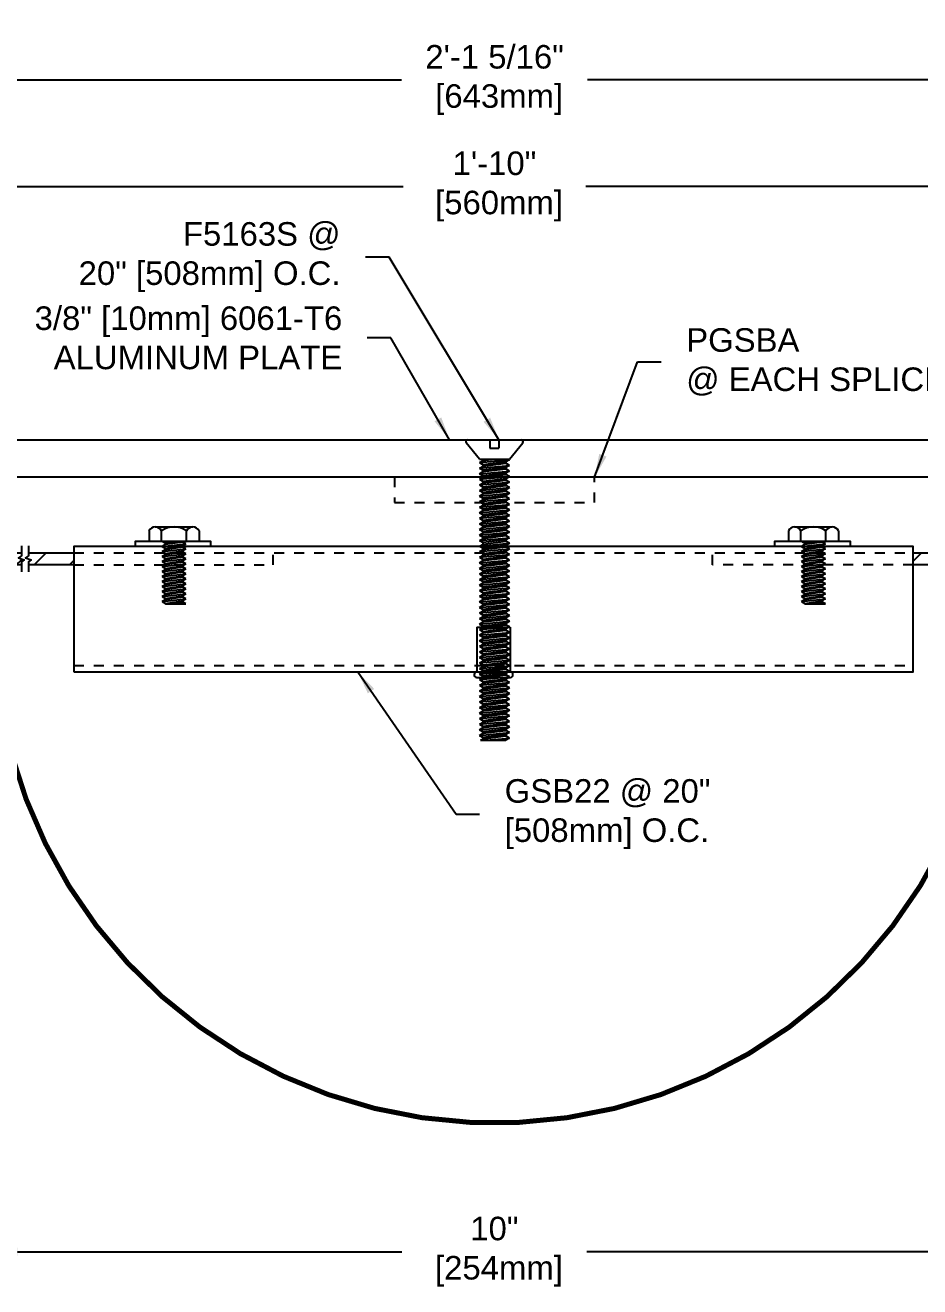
# Model space of a CAD drawing. Header units: inches. Extents: x -4 to 71.2, y -3.7 to 11.
# Drawn here: x 10.49 to 19.43, y -2.59 to 10 of the extents above; entities that cross this region are included whole.
import ezdxf

# ---------------------------------------------------------------- set-up
doc = ezdxf.new("R2010")
doc.units = ezdxf.units.IN
doc.header["$LTSCALE"] = 0.25
doc.header["$MEASUREMENT"] = 0
doc.linetypes.add('HIDDEN', pattern=[0.375, 0.25, -0.125])
for name, color, linetype in [('Anchors', 4, 'Continuous'), ('Dimensions', 3, 'Continuous'), ('Fillers', 2, 'Continuous'), ('Metals', 7, 'Continuous'), ('Text', 2, 'Continuous')]:
    doc.layers.add(name, color=color, linetype=linetype)
doc.styles.add('ARIAL', font='arial.ttf')
doc.dimstyles.new('ARIAL', dxfattribs={"dimscale": 2, "dimtxt": 0.1175, "dimasz": 0.1175, "dimexe": 0.125, "dimexo": 0.125, "dimgap": 0.125, "dimtad": 0, "dimtih": 1, "dimtoh": 1, "dimdec": 4, "dimzin": 0, "dimdsep": 46, "dimlunit": 4, "dimtxsty": 'ARIAL', "dimcen": 0.09, "dimadec": 0, "dimazin": 0, "dimtfac": 1, "dimtdec": 4, "dimtofl": 0, "dimtmove": 0, "dimatfit": 3, "dimfxl": 0, "dimfrac": 2, "dimtolj": 1, "dimtzin": 0, "dimarcsym": 0})
pattern_1 = [(45, (8.60465, -43.85655), (-0.265165, 0.265165), []), (45, (8.78143, -43.85655), (-0.265165, 0.265165), [])]

# ---------------------------------------------------------------- blocks, each defined once
blk = doc.blocks.new('*D0')
at = {"layer": 'Defpoints', "color": 0}
for p in [(27.836, 9.453), (2.525, 5.857), (27.836, 5.857)]:
    blk.add_point(p, dxfattribs=at)
at = {"layer": 'Dimensions', "color": 0, "lineweight": -2}
for p, q in [((2.525, 6.107), (2.525, 9.703)), ((27.836, 6.107), (27.836, 9.703)), ((2.76, 9.453), (14.251, 9.453)), ((27.601, 9.453), (16.11, 9.453))]:
    blk.add_line(p, q, dxfattribs=at)
at = {"layer": 'Dimensions', "color": 0}
for points in [[(2.76, 9.492), (2.76, 9.413), (2.525, 9.453)], [(27.601, 9.492), (27.601, 9.413), (27.836, 9.453)]]:
    blk.add_solid(points, dxfattribs=at)
at = {"layer": 'Dimensions', "color": 0, "insert": (15.181, 9.453), "char_height": 0.235, "attachment_point": 5, "style": 'ARIAL'}
blk.add_mtext('\\A1;2\'-1 5/16"\\P [643mm]', dxfattribs=at)
blk = doc.blocks.new('*D3')
at = {"layer": 'Defpoints', "color": 0}
for p in [(4.165, 8.39), (4.165, 5.549), (26.195, 5.549)]:
    blk.add_point(p, dxfattribs=at)
at = {"layer": 'Dimensions', "color": 0, "lineweight": -2}
for p, q in [((4.165, 5.799), (4.165, 8.64)), ((26.195, 5.799), (26.195, 8.64)), ((4.4, 8.39), (14.268, 8.39)), ((25.96, 8.39), (16.092, 8.39))]:
    blk.add_line(p, q, dxfattribs=at)
at = {"layer": 'Dimensions', "color": 0}
for points in [[(4.4, 8.429), (4.4, 8.35), (4.165, 8.39)], [(25.96, 8.429), (25.96, 8.35), (26.195, 8.39)]]:
    blk.add_solid(points, dxfattribs=at)
at = {"layer": 'Dimensions', "color": 0, "insert": (15.18, 8.39), "char_height": 0.235, "attachment_point": 5, "style": 'ARIAL'}
blk.add_mtext('\\A1;1\'-10"\\P [560mm]', dxfattribs=at)
blk = doc.blocks.new('*D2')
at = {"layer": 'Defpoints', "color": 0}
for p in [(10.181, -0.646), (20.181, -0.646), (10.181, -2.244)]:
    blk.add_point(p, dxfattribs=at)
at = {"layer": 'Dimensions', "color": 0, "lineweight": -2}
for p, q in [((10.181, -0.896), (10.181, -2.494)), ((20.181, -0.896), (20.181, -2.494)), ((10.416, -2.244), (14.256, -2.244)), ((19.946, -2.244), (16.103, -2.244))]:
    blk.add_line(p, q, dxfattribs=at)
at = {"layer": 'Dimensions', "color": 0}
for points in [[(10.416, -2.205), (10.416, -2.283), (10.181, -2.244)], [(19.946, -2.205), (19.946, -2.283), (20.181, -2.244)]]:
    blk.add_solid(points, dxfattribs=at)
at = {"layer": 'Dimensions', "color": 0, "insert": (15.179, -2.244), "char_height": 0.235, "attachment_point": 5, "style": 'ARIAL'}
blk.add_mtext('\\A1;10"\\P [254mm]', dxfattribs=at)
blk = doc.blocks.new('F5163S')
for p, q in [((-0.265, 0.001), (-0.042, 0.001)), ((-0.042, 0.001), (-0.042, -0.084)), ((0.048, 0.001), (0.048, -0.084)), ((0.048, 0.001), (0.27, 0.001)), ((-0.146, -0.193), (-0.279, -0.029)), ((-0.042, -0.084), (0.048, -0.084)), ((0.152, -0.193), (0.285, -0.029)), ((-0.147, -0.227), (0.153, -0.2)), ((-0.147, -0.227), (-0.11, -0.206)), ((-0.147, -0.227), (-0.11, -0.249)), ((-0.146, -0.193), (0.152, -0.193)), ((-0.11, -0.206), (-0.11, -0.193)), ((-0.11, -0.206), (-0.003, -0.193)), ((0.116, -0.221), (-0.11, -0.249)), ((-0.11, -0.262), (0.116, -0.234)), ((-0.11, -0.262), (-0.11, -0.249)), ((0.153, -0.2), (0.116, -0.221)), ((0.116, -0.234), (0.116, -0.221)), ((0.153, -0.255), (0.116, -0.234)), ((0.153, -0.2), (0.142, -0.193)), ((-0.147, -0.283), (0.153, -0.255)), ((-0.147, -0.283), (-0.11, -0.262)), ((-0.147, -0.283), (-0.11, -0.304)), ((-0.147, -0.339), (0.153, -0.311)), ((-0.147, -0.339), (-0.11, -0.317)), ((-0.147, -0.339), (-0.11, -0.36)), ((-0.147, -0.394), (0.153, -0.366)), ((-0.147, -0.394), (-0.11, -0.373)), ((0.116, -0.276), (-0.11, -0.304)), ((-0.11, -0.317), (0.116, -0.29)), ((-0.11, -0.317), (-0.11, -0.304)), ((0.116, -0.332), (-0.11, -0.36)), ((-0.11, -0.373), (0.116, -0.345)), ((-0.11, -0.373), (-0.11, -0.36)), ((0.153, -0.255), (0.116, -0.276)), ((0.116, -0.29), (0.116, -0.276)), ((0.153, -0.311), (0.116, -0.29)), ((0.153, -0.311), (0.116, -0.332)), ((0.116, -0.345), (0.116, -0.332)), ((0.153, -0.366), (0.116, -0.345)), ((0.153, -0.366), (0.116, -0.388)), ((-0.147, -0.394), (-0.11, -0.415)), ((-0.147, -0.45), (0.153, -0.422)), ((-0.147, -0.45), (-0.11, -0.428)), ((-0.147, -0.45), (-0.11, -0.471)), ((-0.147, -0.505), (0.153, -0.477)), ((-0.147, -0.505), (-0.11, -0.484)), ((0.116, -0.388), (-0.11, -0.415)), ((-0.11, -0.428), (0.116, -0.401)), ((-0.11, -0.428), (-0.11, -0.415)), ((0.116, -0.443), (-0.11, -0.471)), ((-0.11, -0.484), (0.116, -0.456)), ((-0.11, -0.484), (-0.11, -0.471)), ((0.116, -0.499), (-0.11, -0.526)), ((0.116, -0.401), (0.116, -0.388)), ((0.153, -0.422), (0.116, -0.401)), ((0.153, -0.422), (0.116, -0.443)), ((0.116, -0.456), (0.116, -0.443)), ((0.153, -0.477), (0.116, -0.456)), ((0.153, -0.477), (0.116, -0.499)), ((0.116, -0.512), (0.116, -0.499)), ((-0.147, -0.505), (-0.11, -0.526)), ((-0.147, -0.561), (0.153, -0.533)), ((-0.147, -0.561), (-0.11, -0.54)), ((-0.147, -0.561), (-0.11, -0.582)), ((-0.147, -0.616), (0.153, -0.589)), ((-0.147, -0.616), (-0.11, -0.595)), ((-0.147, -0.616), (-0.11, -0.638)), ((-0.11, -0.54), (0.116, -0.512)), ((-0.11, -0.54), (-0.11, -0.526)), ((0.116, -0.554), (-0.11, -0.582)), ((-0.11, -0.595), (0.116, -0.567)), ((-0.11, -0.595), (-0.11, -0.582)), ((0.116, -0.61), (-0.11, -0.638)), ((-0.11, -0.651), (0.116, -0.623)), ((0.153, -0.533), (0.116, -0.512)), ((0.153, -0.533), (0.116, -0.554)), ((0.116, -0.567), (0.116, -0.554)), ((0.153, -0.589), (0.116, -0.567)), ((0.153, -0.589), (0.116, -0.61)), ((0.116, -0.623), (0.116, -0.61)), ((0.153, -0.644), (0.116, -0.623)), ((-0.147, -0.672), (0.153, -0.644)), ((-0.147, -0.672), (-0.11, -0.651)), ((-0.147, -0.672), (-0.11, -0.693)), ((-0.147, -0.727), (0.153, -0.7)), ((-0.147, -0.727), (-0.11, -0.706)), ((-0.147, -0.727), (-0.11, -0.749)), ((-0.147, -0.783), (0.153, -0.755)), ((-0.11, -0.651), (-0.11, -0.638)), ((0.116, -0.665), (-0.11, -0.693)), ((-0.11, -0.706), (0.116, -0.678)), ((-0.11, -0.706), (-0.11, -0.693)), ((0.116, -0.721), (-0.11, -0.749)), ((-0.11, -0.762), (0.116, -0.734)), ((-0.11, -0.762), (-0.11, -0.749)), ((0.153, -0.644), (0.116, -0.665)), ((0.116, -0.678), (0.116, -0.665)), ((0.153, -0.7), (0.116, -0.678)), ((0.153, -0.7), (0.116, -0.721)), ((0.116, -0.734), (0.116, -0.721)), ((0.153, -0.755), (0.116, -0.734)), ((0.153, -0.755), (0.116, -0.776)), ((-0.147, -0.783), (-0.11, -0.762)), ((-0.147, -0.783), (-0.11, -0.804)), ((-0.147, -0.839), (0.153, -0.811)), ((-0.147, -0.839), (-0.11, -0.817)), ((-0.147, -0.839), (-0.11, -0.86)), ((-0.147, -0.894), (0.153, -0.866)), ((-0.147, -0.894), (-0.11, -0.873)), ((0.116, -0.776), (-0.11, -0.804)), ((-0.11, -0.817), (0.116, -0.79)), ((-0.11, -0.817), (-0.11, -0.804)), ((0.116, -0.832), (-0.11, -0.86)), ((-0.11, -0.873), (0.116, -0.845)), ((-0.11, -0.873), (-0.11, -0.86)), ((0.116, -0.79), (0.116, -0.776)), ((0.153, -0.811), (0.116, -0.79)), ((0.153, -0.811), (0.116, -0.832)), ((0.116, -0.845), (0.116, -0.832)), ((0.153, -0.866), (0.116, -0.845)), ((0.153, -0.866), (0.116, -0.888)), ((-0.147, -0.894), (-0.11, -0.915)), ((-0.147, -0.95), (0.153, -0.922)), ((-0.147, -0.95), (-0.11, -0.928)), ((-0.147, -0.95), (-0.11, -0.971)), ((-0.147, -1.005), (0.153, -0.977)), ((-0.147, -1.005), (-0.11, -0.984)), ((-0.147, -1.005), (-0.11, -1.026)), ((0.116, -0.888), (-0.11, -0.915)), ((-0.11, -0.928), (0.116, -0.901)), ((-0.11, -0.928), (-0.11, -0.915)), ((0.116, -0.943), (-0.11, -0.971)), ((-0.11, -0.984), (0.116, -0.956)), ((-0.11, -0.984), (-0.11, -0.971)), ((0.116, -0.999), (-0.11, -1.026)), ((0.116, -0.901), (0.116, -0.888)), ((0.153, -0.922), (0.116, -0.901)), ((0.153, -0.922), (0.116, -0.943)), ((0.116, -0.956), (0.116, -0.943)), ((0.153, -0.977), (0.116, -0.956)), ((0.153, -0.977), (0.116, -0.999)), ((0.116, -1.012), (0.116, -0.999)), ((-0.147, -1.061), (0.153, -1.033)), ((-0.147, -1.061), (-0.11, -1.04)), ((-0.147, -1.061), (-0.11, -1.082)), ((-0.147, -1.116), (0.153, -1.089)), ((-0.147, -1.116), (-0.11, -1.095)), ((-0.147, -1.116), (-0.11, -1.138)), ((-0.11, -1.04), (0.116, -1.012)), ((-0.11, -1.04), (-0.11, -1.026)), ((0.116, -1.054), (-0.11, -1.082)), ((-0.11, -1.095), (0.116, -1.067)), ((-0.11, -1.095), (-0.11, -1.082)), ((0.116, -1.11), (-0.11, -1.138)), ((-0.11, -1.151), (0.116, -1.123)), ((0.153, -1.033), (0.116, -1.012)), ((0.153, -1.033), (0.116, -1.054)), ((0.116, -1.067), (0.116, -1.054)), ((0.153, -1.089), (0.116, -1.067)), ((0.153, -1.089), (0.116, -1.11)), ((0.116, -1.123), (0.116, -1.11)), ((0.153, -1.144), (0.116, -1.123)), ((-0.147, -1.172), (0.153, -1.144)), ((-0.147, -1.172), (-0.11, -1.151)), ((-0.147, -1.172), (-0.11, -1.193)), ((-0.147, -1.227), (0.153, -1.2)), ((-0.147, -1.227), (-0.11, -1.206)), ((-0.147, -1.227), (-0.11, -1.249)), ((-0.147, -1.283), (0.153, -1.255)), ((-0.11, -1.151), (-0.11, -1.138)), ((0.116, -1.165), (-0.11, -1.193)), ((-0.11, -1.206), (0.116, -1.178)), ((-0.11, -1.206), (-0.11, -1.193)), ((0.116, -1.221), (-0.11, -1.249)), ((-0.11, -1.262), (0.116, -1.234)), ((-0.11, -1.262), (-0.11, -1.249)), ((0.153, -1.144), (0.116, -1.165)), ((0.116, -1.178), (0.116, -1.165)), ((0.153, -1.2), (0.116, -1.178)), ((0.153, -1.2), (0.116, -1.221)), ((0.116, -1.234), (0.116, -1.221)), ((0.153, -1.255), (0.116, -1.234)), ((0.153, -1.255), (0.116, -1.276)), ((-0.147, -1.283), (-0.11, -1.262)), ((-0.147, -1.283), (-0.11, -1.304)), ((-0.147, -1.339), (0.153, -1.311)), ((-0.147, -1.339), (-0.11, -1.317)), ((-0.147, -1.339), (-0.11, -1.36)), ((-0.147, -1.394), (0.153, -1.366)), ((-0.147, -1.394), (-0.11, -1.373)), ((0.116, -1.276), (-0.11, -1.304)), ((-0.11, -1.317), (0.116, -1.29)), ((-0.11, -1.317), (-0.11, -1.304)), ((0.116, -1.332), (-0.11, -1.36)), ((-0.11, -1.373), (0.116, -1.345)), ((-0.11, -1.373), (-0.11, -1.36)), ((0.116, -1.29), (0.116, -1.276)), ((0.153, -1.311), (0.116, -1.29)), ((0.153, -1.311), (0.116, -1.332)), ((0.116, -1.345), (0.116, -1.332)), ((0.153, -1.366), (0.116, -1.345)), ((0.153, -1.366), (0.116, -1.388)), ((-0.147, -1.394), (-0.11, -1.415)), ((-0.147, -1.45), (0.153, -1.422)), ((-0.147, -1.45), (-0.11, -1.428)), ((-0.147, -1.45), (-0.11, -1.471)), ((-0.147, -1.505), (0.153, -1.477)), ((-0.147, -1.505), (-0.11, -1.484)), ((-0.147, -1.505), (-0.11, -1.526)), ((0.116, -1.388), (-0.11, -1.415)), ((-0.11, -1.428), (0.116, -1.401)), ((-0.11, -1.428), (-0.11, -1.415)), ((0.116, -1.443), (-0.11, -1.471)), ((-0.11, -1.484), (0.116, -1.456)), ((-0.11, -1.484), (-0.11, -1.471)), ((0.116, -1.499), (-0.11, -1.526)), ((0.116, -1.401), (0.116, -1.388)), ((0.153, -1.422), (0.116, -1.401)), ((0.153, -1.422), (0.116, -1.443)), ((0.116, -1.456), (0.116, -1.443)), ((0.153, -1.477), (0.116, -1.456)), ((0.153, -1.477), (0.116, -1.499)), ((0.116, -1.512), (0.116, -1.499)), ((-0.147, -1.561), (0.153, -1.533)), ((-0.147, -1.561), (-0.11, -1.54)), ((-0.147, -1.561), (-0.11, -1.582)), ((-0.147, -1.616), (0.153, -1.589)), ((-0.147, -1.616), (-0.11, -1.595)), ((-0.147, -1.616), (-0.11, -1.638)), ((-0.11, -1.54), (0.116, -1.512)), ((-0.11, -1.54), (-0.11, -1.526)), ((0.116, -1.554), (-0.11, -1.582)), ((-0.11, -1.595), (0.116, -1.567)), ((-0.11, -1.595), (-0.11, -1.582)), ((0.116, -1.61), (-0.11, -1.638)), ((-0.11, -1.651), (0.116, -1.623)), ((0.153, -1.533), (0.116, -1.512)), ((0.153, -1.533), (0.116, -1.554)), ((0.116, -1.567), (0.116, -1.554)), ((0.153, -1.589), (0.116, -1.567)), ((0.153, -1.589), (0.116, -1.61)), ((0.116, -1.623), (0.116, -1.61)), ((0.153, -1.644), (0.116, -1.623)), ((-0.147, -1.672), (0.153, -1.644)), ((-0.147, -1.672), (-0.11, -1.651)), ((-0.147, -1.672), (-0.11, -1.693)), ((-0.147, -1.727), (0.153, -1.7)), ((-0.147, -1.727), (-0.11, -1.706)), ((-0.147, -1.727), (-0.11, -1.749)), ((-0.147, -1.783), (0.153, -1.755)), ((-0.147, -1.783), (-0.11, -1.762)), ((-0.11, -1.651), (-0.11, -1.638)), ((0.116, -1.665), (-0.11, -1.693)), ((-0.11, -1.706), (0.116, -1.678)), ((-0.11, -1.706), (-0.11, -1.693)), ((0.116, -1.721), (-0.11, -1.749)), ((-0.11, -1.762), (0.116, -1.734)), ((-0.11, -1.762), (-0.11, -1.749)), ((0.153, -1.644), (0.116, -1.665)), ((0.116, -1.678), (0.116, -1.665)), ((0.153, -1.7), (0.116, -1.678)), ((0.153, -1.7), (0.116, -1.721)), ((0.116, -1.734), (0.116, -1.721)), ((0.153, -1.755), (0.116, -1.734)), ((0.153, -1.755), (0.116, -1.776)), ((-0.147, -1.783), (-0.11, -1.804)), ((-0.147, -1.839), (0.153, -1.811)), ((-0.147, -1.839), (-0.11, -1.817)), ((-0.147, -1.839), (-0.11, -1.86)), ((-0.147, -1.894), (0.153, -1.866)), ((-0.147, -1.894), (-0.11, -1.873)), ((0.116, -1.776), (-0.11, -1.804)), ((-0.11, -1.817), (0.116, -1.79)), ((-0.11, -1.817), (-0.11, -1.804)), ((0.116, -1.832), (-0.11, -1.86)), ((-0.11, -1.873), (0.116, -1.845)), ((-0.11, -1.873), (-0.11, -1.86)), ((0.116, -1.888), (-0.11, -1.915)), ((0.116, -1.79), (0.116, -1.776)), ((0.153, -1.811), (0.116, -1.79)), ((0.153, -1.811), (0.116, -1.832)), ((0.116, -1.845), (0.116, -1.832)), ((0.153, -1.866), (0.116, -1.845)), ((0.153, -1.866), (0.116, -1.888)), ((0.116, -1.901), (0.116, -1.888)), ((-0.147, -1.894), (-0.11, -1.915)), ((-0.147, -1.95), (0.153, -1.922)), ((-0.147, -1.95), (-0.11, -1.928)), ((-0.147, -1.95), (-0.11, -1.971)), ((-0.147, -2.005), (0.153, -1.977)), ((-0.147, -2.005), (-0.11, -1.984)), ((-0.147, -2.005), (-0.11, -2.026)), ((-0.11, -1.928), (0.116, -1.901)), ((-0.11, -1.928), (-0.11, -1.915)), ((0.116, -1.943), (-0.11, -1.971)), ((-0.11, -1.984), (0.116, -1.956)), ((-0.11, -1.984), (-0.11, -1.971)), ((0.116, -1.999), (-0.11, -2.026)), ((-0.11, -2.04), (0.116, -2.012)), ((0.153, -1.922), (0.116, -1.901)), ((0.153, -1.922), (0.116, -1.943)), ((0.116, -1.956), (0.116, -1.943)), ((0.153, -1.977), (0.116, -1.956)), ((0.153, -1.977), (0.116, -1.999)), ((0.116, -2.012), (0.116, -1.999)), ((0.153, -2.033), (0.116, -2.012)), ((-0.147, -2.061), (0.153, -2.033)), ((-0.147, -2.061), (-0.11, -2.04)), ((-0.147, -2.061), (-0.11, -2.082)), ((-0.147, -2.116), (0.153, -2.089)), ((-0.147, -2.116), (-0.11, -2.095)), ((-0.147, -2.116), (-0.11, -2.138)), ((-0.11, -2.04), (-0.11, -2.026)), ((0.116, -2.054), (-0.11, -2.082)), ((-0.11, -2.095), (0.116, -2.067)), ((-0.11, -2.095), (-0.11, -2.082)), ((0.116, -2.11), (-0.11, -2.138)), ((-0.11, -2.151), (0.116, -2.123)), ((-0.11, -2.151), (-0.11, -2.138)), ((0.153, -2.033), (0.116, -2.054)), ((0.116, -2.067), (0.116, -2.054)), ((0.153, -2.089), (0.116, -2.067)), ((0.153, -2.089), (0.116, -2.11)), ((0.116, -2.123), (0.116, -2.11)), ((0.153, -2.144), (0.116, -2.123)), ((-0.147, -2.172), (0.153, -2.144)), ((-0.147, -2.172), (-0.11, -2.151)), ((-0.147, -2.172), (-0.11, -2.193)), ((-0.147, -2.227), (0.153, -2.2)), ((-0.147, -2.227), (-0.11, -2.206)), ((-0.147, -2.227), (-0.11, -2.249)), ((-0.147, -2.283), (0.153, -2.255)), ((-0.147, -2.283), (-0.11, -2.262)), ((0.116, -2.165), (-0.11, -2.193)), ((-0.11, -2.206), (0.116, -2.178)), ((-0.11, -2.206), (-0.11, -2.193)), ((0.116, -2.221), (-0.11, -2.249)), ((-0.11, -2.262), (0.116, -2.234)), ((-0.11, -2.262), (-0.11, -2.249)), ((0.153, -2.144), (0.116, -2.165)), ((0.116, -2.178), (0.116, -2.165)), ((0.153, -2.2), (0.116, -2.178)), ((0.153, -2.2), (0.116, -2.221)), ((0.116, -2.234), (0.116, -2.221)), ((0.153, -2.255), (0.116, -2.234)), ((0.153, -2.255), (0.116, -2.276)), ((-0.147, -2.283), (-0.11, -2.304)), ((-0.147, -2.339), (0.153, -2.311)), ((-0.147, -2.339), (-0.11, -2.317)), ((-0.147, -2.339), (-0.11, -2.36)), ((-0.147, -2.394), (0.153, -2.366)), ((-0.147, -2.394), (-0.11, -2.373)), ((0.116, -2.276), (-0.11, -2.304)), ((-0.11, -2.317), (0.116, -2.29)), ((-0.11, -2.317), (-0.11, -2.304)), ((0.116, -2.332), (-0.11, -2.36)), ((-0.11, -2.373), (0.116, -2.345)), ((-0.11, -2.373), (-0.11, -2.36)), ((0.116, -2.388), (-0.11, -2.415)), ((0.116, -2.29), (0.116, -2.276)), ((0.153, -2.311), (0.116, -2.29)), ((0.153, -2.311), (0.116, -2.332)), ((0.116, -2.345), (0.116, -2.332)), ((0.153, -2.366), (0.116, -2.345)), ((0.153, -2.366), (0.116, -2.388)), ((0.116, -2.401), (0.116, -2.388)), ((-0.147, -2.394), (-0.11, -2.415)), ((-0.147, -2.45), (0.153, -2.422)), ((-0.147, -2.45), (-0.11, -2.428)), ((-0.147, -2.45), (-0.11, -2.471)), ((-0.147, -2.505), (0.153, -2.477)), ((-0.147, -2.505), (-0.11, -2.484)), ((-0.147, -2.505), (-0.11, -2.526)), ((-0.11, -2.428), (0.116, -2.401)), ((-0.11, -2.428), (-0.11, -2.415)), ((0.116, -2.443), (-0.11, -2.471)), ((-0.11, -2.484), (0.116, -2.456)), ((-0.11, -2.484), (-0.11, -2.471)), ((0.116, -2.499), (-0.11, -2.526)), ((-0.11, -2.54), (0.116, -2.512)), ((0.153, -2.422), (0.116, -2.401)), ((0.153, -2.422), (0.116, -2.443)), ((0.116, -2.456), (0.116, -2.443)), ((0.153, -2.477), (0.116, -2.456)), ((0.153, -2.477), (0.116, -2.499)), ((0.116, -2.512), (0.116, -2.499)), ((0.153, -2.533), (0.116, -2.512)), ((-0.147, -2.561), (0.153, -2.533)), ((-0.147, -2.561), (-0.11, -2.54)), ((-0.147, -2.561), (-0.11, -2.582)), ((-0.147, -2.616), (0.153, -2.589)), ((-0.147, -2.616), (-0.11, -2.595)), ((-0.147, -2.616), (-0.11, -2.638)), ((-0.147, -2.672), (0.153, -2.644)), ((-0.11, -2.54), (-0.11, -2.526)), ((0.116, -2.554), (-0.11, -2.582)), ((-0.11, -2.595), (0.116, -2.567)), ((-0.11, -2.595), (-0.11, -2.582)), ((0.116, -2.61), (-0.11, -2.638)), ((-0.11, -2.651), (0.116, -2.623)), ((-0.11, -2.651), (-0.11, -2.638)), ((0.153, -2.533), (0.116, -2.554)), ((0.116, -2.567), (0.116, -2.554)), ((0.153, -2.589), (0.116, -2.567)), ((0.153, -2.589), (0.116, -2.61)), ((0.116, -2.623), (0.116, -2.61)), ((0.153, -2.644), (0.116, -2.623)), ((0.153, -2.644), (0.116, -2.665)), ((-0.147, -2.672), (-0.11, -2.651)), ((-0.147, -2.672), (-0.11, -2.693)), ((-0.147, -2.727), (0.153, -2.7)), ((-0.147, -2.727), (-0.11, -2.706)), ((-0.147, -2.727), (-0.11, -2.749)), ((-0.147, -2.783), (0.153, -2.755)), ((-0.147, -2.783), (-0.11, -2.762)), ((0.116, -2.665), (-0.11, -2.693)), ((-0.11, -2.706), (0.116, -2.678)), ((-0.11, -2.706), (-0.11, -2.693)), ((0.116, -2.721), (-0.11, -2.749)), ((-0.11, -2.762), (0.116, -2.734)), ((-0.11, -2.762), (-0.11, -2.749)), ((0.116, -2.678), (0.116, -2.665)), ((0.153, -2.7), (0.116, -2.678)), ((0.153, -2.7), (0.116, -2.721)), ((0.116, -2.734), (0.116, -2.721)), ((0.153, -2.755), (0.116, -2.734)), ((0.153, -2.755), (0.116, -2.776)), ((-0.147, -2.783), (-0.11, -2.804)), ((-0.147, -2.839), (0.153, -2.811)), ((-0.147, -2.839), (-0.11, -2.817)), ((-0.147, -2.839), (-0.11, -2.86)), ((-0.147, -2.894), (0.153, -2.866)), ((-0.147, -2.894), (-0.11, -2.873)), ((-0.147, -2.894), (-0.11, -2.915)), ((0.116, -2.776), (-0.11, -2.804)), ((-0.11, -2.817), (0.116, -2.79)), ((-0.11, -2.817), (-0.11, -2.804)), ((0.116, -2.832), (-0.11, -2.86)), ((-0.11, -2.873), (0.116, -2.845)), ((-0.11, -2.873), (-0.11, -2.86)), ((0.116, -2.888), (-0.11, -2.915)), ((0.116, -2.79), (0.116, -2.776)), ((0.153, -2.811), (0.116, -2.79)), ((0.153, -2.811), (0.116, -2.832)), ((0.116, -2.845), (0.116, -2.832)), ((0.153, -2.866), (0.116, -2.845)), ((0.153, -2.866), (0.116, -2.888)), ((0.116, -2.901), (0.116, -2.888)), ((-0.147, -2.95), (0.153, -2.922)), ((-0.147, -2.95), (-0.11, -2.928)), ((-0.147, -2.95), (-0.11, -2.971)), ((-0.136, -2.999), (-0.11, -2.984)), ((-0.136, -2.999), (0.116, -2.999)), ((-0.11, -2.928), (0.116, -2.901)), ((-0.11, -2.928), (-0.11, -2.915)), ((0.116, -2.943), (-0.11, -2.971)), ((-0.11, -2.984), (0.116, -2.956)), ((-0.11, -2.984), (-0.11, -2.971)), ((-0.079, -2.999), (0.153, -2.977)), ((0.153, -2.922), (0.116, -2.901)), ((0.153, -2.922), (0.116, -2.943)), ((0.116, -2.956), (0.116, -2.943)), ((0.153, -2.977), (0.116, -2.956)), ((0.153, -2.977), (0.116, -2.999))]:
    blk.add_line(p, q)
for centre, start, end in [((-0.265, -0.018), 90, 219.032), ((0.27, -0.018), 320.968, 90)]:
    blk.add_arc(centre, 0.0187, start, end)
for p in [(-0.11, -0.206), (-0.11, -0.262), (-0.11, -0.317), (-0.11, -0.373), (-0.11, -0.428), (-0.11, -0.484), (-0.11, -0.54), (-0.11, -0.595), (-0.11, -0.651), (-0.11, -0.706), (-0.11, -0.762), (-0.11, -0.817), (-0.11, -0.873), (-0.11, -0.928), (-0.11, -0.984), (-0.11, -1.04), (-0.11, -1.095), (-0.11, -1.151), (-0.11, -1.206), (-0.11, -1.262), (-0.11, -1.317), (-0.11, -1.373), (-0.11, -1.428), (-0.11, -1.484), (-0.11, -1.54), (-0.11, -1.595), (-0.11, -1.651), (-0.11, -1.706), (-0.11, -1.762), (-0.11, -1.817), (-0.11, -1.873), (-0.11, -1.928), (-0.11, -1.984), (-0.11, -2.04), (-0.11, -2.095), (-0.11, -2.151), (-0.11, -2.206), (-0.11, -2.262), (-0.11, -2.317), (-0.11, -2.373), (-0.11, -2.428), (-0.11, -2.484), (-0.11, -2.54), (-0.11, -2.595), (-0.11, -2.651), (-0.11, -2.706), (-0.11, -2.762), (-0.11, -2.817), (-0.11, -2.873), (-0.11, -2.928), (-0.11, -2.984)]:
    blk.add_point(p)
blk = doc.blocks.new('H1458S')
for p, q in [((-0.188, 0.144), (0.187, 0.144)), ((-0.25, 0.104), (-0.25, 0)), ((-0.25, 0), (0.25, 0)), ((-0.125, 0), (-0.125, 0.104)), ((-0.119, 0), (-0.085, -0.02)), ((-0.085, -0.02), (0.048, 0)), ((0.125, 0), (0.125, 0.104)), ((0.25, 0.104), (0.25, 0)), ((-0.119, -0.05), (0.119, -0.025)), ((-0.119, -0.05), (-0.085, -0.03)), ((-0.119, -0.05), (-0.085, -0.07)), ((-0.119, -0.1), (0.119, -0.075)), ((-0.119, -0.1), (-0.085, -0.08)), ((-0.119, -0.1), (-0.085, -0.12)), ((-0.119, -0.15), (0.119, -0.125)), ((-0.085, -0.03), (0.085, -0.005)), ((-0.085, -0.02), (-0.085, -0.03)), ((-0.085, -0.07), (0.085, -0.045)), ((-0.085, -0.08), (0.085, -0.055)), ((-0.085, -0.07), (-0.085, -0.08)), ((-0.085, -0.12), (0.085, -0.095)), ((-0.085, -0.13), (0.085, -0.105)), ((-0.085, -0.12), (-0.085, -0.13)), ((0.094, 0), (0.085, -0.005)), ((0.119, -0.025), (0.085, -0.005)), ((0.119, -0.025), (0.085, -0.045)), ((0.085, -0.045), (0.085, -0.055)), ((0.119, -0.075), (0.085, -0.055)), ((0.119, -0.075), (0.085, -0.095)), ((0.085, -0.095), (0.085, -0.105)), ((0.119, -0.125), (0.085, -0.105)), ((0.119, -0.125), (0.085, -0.145)), ((-0.119, -0.15), (-0.085, -0.13)), ((-0.119, -0.15), (-0.085, -0.17)), ((-0.119, -0.2), (0.119, -0.175)), ((-0.119, -0.2), (-0.085, -0.18)), ((-0.119, -0.2), (-0.085, -0.22)), ((-0.119, -0.25), (0.119, -0.225)), ((-0.119, -0.25), (-0.085, -0.23)), ((-0.119, -0.25), (-0.085, -0.27)), ((-0.085, -0.17), (0.085, -0.145)), ((-0.085, -0.18), (0.085, -0.155)), ((-0.085, -0.17), (-0.085, -0.18)), ((-0.085, -0.22), (0.085, -0.195)), ((-0.085, -0.23), (0.085, -0.205)), ((-0.085, -0.22), (-0.085, -0.23)), ((-0.085, -0.27), (0.085, -0.245)), ((0.085, -0.145), (0.085, -0.155)), ((0.119, -0.175), (0.085, -0.155)), ((0.119, -0.175), (0.085, -0.195)), ((0.085, -0.195), (0.085, -0.205)), ((0.119, -0.225), (0.085, -0.205)), ((0.119, -0.225), (0.085, -0.245)), ((0.085, -0.245), (0.085, -0.255)), ((-0.119, -0.3), (0.119, -0.275)), ((-0.119, -0.3), (-0.085, -0.28)), ((-0.119, -0.3), (-0.085, -0.32)), ((-0.119, -0.35), (0.119, -0.325)), ((-0.119, -0.35), (-0.085, -0.33)), ((-0.119, -0.35), (-0.085, -0.37)), ((-0.119, -0.4), (0.119, -0.375)), ((-0.085, -0.28), (0.085, -0.255)), ((-0.085, -0.27), (-0.085, -0.28)), ((-0.085, -0.32), (0.085, -0.295)), ((-0.085, -0.33), (0.085, -0.305)), ((-0.085, -0.32), (-0.085, -0.33)), ((-0.085, -0.37), (0.085, -0.345)), ((-0.085, -0.38), (0.085, -0.355)), ((-0.085, -0.37), (-0.085, -0.38)), ((0.119, -0.275), (0.085, -0.255)), ((0.119, -0.275), (0.085, -0.295)), ((0.085, -0.295), (0.085, -0.305)), ((0.119, -0.325), (0.085, -0.305)), ((0.119, -0.325), (0.085, -0.345)), ((0.085, -0.345), (0.085, -0.355)), ((0.119, -0.375), (0.085, -0.355)), ((0.119, -0.375), (0.085, -0.395)), ((-0.119, -0.4), (-0.085, -0.38)), ((-0.119, -0.4), (-0.085, -0.42)), ((-0.119, -0.45), (0.119, -0.425)), ((-0.119, -0.45), (-0.085, -0.43)), ((-0.119, -0.45), (-0.085, -0.47)), ((-0.119, -0.5), (0.119, -0.475)), ((-0.119, -0.5), (-0.085, -0.48)), ((-0.119, -0.5), (-0.085, -0.52)), ((-0.085, -0.42), (0.085, -0.395)), ((-0.085, -0.43), (0.085, -0.405)), ((-0.085, -0.42), (-0.085, -0.43)), ((-0.085, -0.47), (0.085, -0.445)), ((-0.085, -0.48), (0.085, -0.455)), ((-0.085, -0.47), (-0.085, -0.48)), ((-0.085, -0.52), (0.085, -0.495)), ((0.085, -0.395), (0.085, -0.405)), ((0.119, -0.425), (0.085, -0.405)), ((0.119, -0.425), (0.085, -0.445)), ((0.085, -0.445), (0.085, -0.455)), ((0.119, -0.475), (0.085, -0.455)), ((0.119, -0.475), (0.085, -0.495)), ((0.085, -0.495), (0.085, -0.505)), ((-0.119, -0.55), (0.119, -0.525)), ((-0.119, -0.55), (-0.085, -0.53)), ((-0.119, -0.55), (-0.085, -0.57)), ((-0.119, -0.6), (0.119, -0.575)), ((-0.119, -0.6), (-0.085, -0.58)), ((-0.119, -0.6), (-0.085, -0.62)), ((-0.085, -0.53), (0.085, -0.505)), ((-0.085, -0.52), (-0.085, -0.53)), ((-0.085, -0.57), (0.085, -0.545)), ((-0.085, -0.58), (0.085, -0.555)), ((-0.085, -0.57), (-0.085, -0.58)), ((-0.085, -0.62), (0.085, -0.595)), ((-0.085, -0.62), (-0.085, -0.625)), ((-0.085, -0.625), (0.119, -0.625)), ((-0.048, -0.625), (0.085, -0.605)), ((0.119, -0.525), (0.085, -0.505)), ((0.119, -0.525), (0.085, -0.545)), ((0.085, -0.545), (0.085, -0.555)), ((0.119, -0.575), (0.085, -0.555)), ((0.119, -0.575), (0.085, -0.595)), ((0.085, -0.595), (0.085, -0.605)), ((0.119, -0.625), (0.085, -0.605))]:
    blk.add_line(p, q)
for centre, radius, start, end in [((-0.188, 0.075), 0.0688, 24.7615, 155.2385), ((0, -0.071), 0.215, 54.5107, 125.4893), ((0.187, 0.075), 0.0688, 24.7615, 155.2385)]:
    blk.add_arc(centre, radius, start, end)
blk = doc.blocks.new('RIVNUT')
for p, q in [((-0.143, 0.381), (-0.143, -0.063)), ((-0.143, 0.381), (0.189, 0.381)), ((0.189, 0.381), (0.189, -0.063)), ((-0.144, -0.119), (0.191, -0.119)), ((-0.143, -0.063), (0.189, -0.063))]:
    blk.add_line(p, q)
for centre, start, end in [((-0.143, -0.091), 90, 267.037), ((0.189, -0.091), 272.963, 90)]:
    blk.add_arc(centre, 0.028, start, end)
blk = doc.blocks.new('*U25')
at = {"layer": 'Anchors'}
h = blk.add_hatch(dxfattribs=at)
h.set_pattern_fill('ANSI32', color=256)
h.set_pattern_definition(pattern_1)
edge = h.paths.add_edge_path()
edge.add_line((0.769, -0.06), (0.263, -0.06))
edge.add_line((0.263, -0.06), (0.263, 0.06))
edge.add_line((0.263, 0.06), (0.769, 0.06))
h = blk.add_hatch(dxfattribs=at)
h.set_pattern_fill('ANSI32', color=256)
h.set_pattern_definition(pattern_1)
edge = h.paths.add_edge_path()
edge.add_line((0.839, 0.06), (1.294, 0.06))
edge.add_line((1.294, 0.06), (1.294, -0.06))
edge.add_line((1.294, -0.06), (0.839, -0.06))
h = blk.add_hatch(dxfattribs=at)
h.set_pattern_fill('ANSI32', color=256)
h.set_pattern_definition([(45, (1.96867, -43.85655), (-0.265165, 0.265165), []), (45, (2.14544, -43.85655), (-0.265165, 0.265165), [])])
edge = h.paths.add_edge_path()
edge.add_line((10.15, -0.06), (9.677, -0.06))
edge.add_line((9.677, -0.06), (9.677, 0.06))
edge.add_line((9.677, 0.06), (10.15, 0.06))
edge.add_line((11.195, -0.06), (10.22, -0.06))
edge.add_line((10.22, 0.06), (11.195, 0.06))
for points in [[(0.304, -0.074), (0.263, -0.06), (0.263, 0.06), (0.304, 0.074, 0.233897), (0.125, 0.286), (-0.125, 0.286, 0.654654), (-0.125, -0.286), (0.125, -0.286, 0.233897)], [(11.195, -0.06), (10.683, -0.06, 0.246328), (10.865, -0.286), (11.115, -0.286, 0.654654), (11.115, 0.286), (10.865, 0.286, 0.246328), (10.683, 0.06), (11.195, 0.06)]]:
    blk.add_lwpolyline(points, format="xyb", close=True, dxfattribs=at)
for points in [[(0.769, 0.13), (0.769, 0.03), (0.741, 0.011), (0.798, -0.011), (0.769, -0.03), (0.769, -0.13)], [(0.839, 0.13), (0.839, 0.03), (0.811, 0.011), (0.868, -0.011), (0.839, -0.03), (0.839, -0.13)], [(10.15, 0.13), (10.15, 0.03), (10.121, 0.011), (10.179, -0.011), (10.15, -0.03), (10.15, -0.13)], [(10.22, 0.13), (10.22, 0.03), (10.191, 0.011), (10.249, -0.011), (10.22, -0.03), (10.22, -0.13)], [(0.769, -0.06), (0.263, -0.06), (0.263, 0.06), (0.769, 0.06)], [(0.839, 0.06), (1.294, 0.06), (1.294, -0.06), (0.839, -0.06)], [(10.15, -0.06), (9.677, -0.06), (9.677, 0.06), (10.15, 0.06)], [(10.22, 0.06), (11.195, 0.06)], [(11.195, -0.06), (10.22, -0.06)]]:
    blk.add_lwpolyline(points, dxfattribs=at)
at = {"layer": 'Anchors', "linetype": 'HIDDEN'}
for points in [[(1.294, -0.06), (3.285, -0.06), (3.285, 0.06)], [(9.677, -0.06), (7.673, -0.06), (7.673, 0.06)]]:
    blk.add_lwpolyline(points, dxfattribs=at)
at = {"layer": 'Metals', "linetype": 'HIDDEN'}
for p, q in [((1.294, 0.06), (9.677, 0.06)), ((1.294, -1.066), (9.677, -1.066))]:
    blk.add_line(p, q, dxfattribs=at)
at = {"layer": 'Metals'}
for points in [[(1.909, 0.122), (1.909, 0.175), (2.659, 0.175), (2.659, 0.122)], [(8.295, 0.122), (8.295, 0.175), (9.045, 0.175), (9.045, 0.122)], [(1.294, -1.127), (9.677, -1.127), (9.677, 0.122), (1.294, 0.122)]]:
    blk.add_lwpolyline(points, close=True, dxfattribs=at)
at = {"layer": 'Anchors'}
for p in [(2.294, 0.175), (8.68, 0.175)]:
    blk.add_blockref('H1458S', p, dxfattribs=at)
at = {"layer": 'Metals'}
blk.add_blockref('RIVNUT', (5.462, -1.064), dxfattribs=at)

msp = doc.modelspace()

# ---------------------------------------------------------------- linework, layer by layer
at = {"linetype": 'HIDDEN'}
msp.add_lwpolyline([(14.18001, 5.4863), (14.18001, 5.2363), (16.18001, 5.2363), (16.18001, 5.4863)], dxfattribs=at)
at = {"layer": 'Fillers', "const_width": 0.05}
msp.add_lwpolyline([(28.83605, 4.17223), (20.18072, 4.17223, -1.02630634), (10.18072, 4.17223), (1.52539, 4.17223)], format="xyb", dxfattribs=at)
at = {"layer": 'Metals'}
msp.add_lwpolyline([(4.836, 5.8613), (25.52403, 5.8613), (26.19472, 5.54856), (26.19472, 5.4863), (4.16531, 5.4863), (4.16531, 5.54856)], close=True, dxfattribs=at)

# ---------------------------------------------------------------- block references
msp.add_blockref('*U25', (9.68572, 4.67223))
at = {"layer": 'Anchors'}
msp.add_blockref('F5163S', (15.17702, 5.86024), dxfattribs=at)

# ---------------------------------------------------------------- texts
at = {"layer": 'Text', "char_height": 0.235, "style": 'ARIAL'}
for s, insert, attachment_point in [('F5163S @\\P20" [508mm] O.C.', (13.64233, 7.68478), 6), ('3/8" [10mm] 6061-T6\\PALUMINUM PLATE', (13.65956, 6.87725), 6), ('PGSBA\\P@ EACH SPLICE LOCATION', (17.09475, 6.63759), 4), ('GSB22 @ 20" \\P[508mm] O.C.', (15.28165, 2.12423), 4)]:
    msp.add_mtext(s, dxfattribs=dict(at, insert=insert, attachment_point=attachment_point))

# ---------------------------------------------------------------- dimensions: what is measured, and where the dimension line sits
at = {"layer": 'Dimensions'}
for base, p1, p2, picture, middle in [((27.83605, 9.45262), (2.52539, 5.85723), (27.83605, 5.85723), '*D0', (15.18072, 9.45262)), ((4.16531, 8.38952), (26.19472, 5.54856), (4.16531, 5.54946), '*D3', (15.18001, 8.38952)), ((10.18072, -2.2439), (20.18072, -0.64561), (10.18072, -0.64561), '*D2', (15.17931, -2.2439))]:
    dim = msp.add_linear_dim(base=base, p1=p1, p2=p2, dimstyle='ARIAL', override={"dimpost": '\\X'}, dxfattribs=at)
    dim.commit()
    dim.dimension.update_dxf_attribs({"geometry": picture, "text_midpoint": middle, "dimtype": 160})

# ---------------------------------------------------------------- leaders
at = {"layer": 'Text'}
msp.add_leader([(15.22501, 5.85937), (14.12733, 7.68478), (13.89233, 7.68478)], dimstyle='ARIAL', override={"dimgap": 0.125, "dimtad": 0}, dxfattribs=at)
at = {"layer": 'Text', "annotation_type": 0, "has_hookline": 1}
for points, hookline_direction, text_width in [([(14.73227, 5.8613), (14.14456, 6.87725), (13.90956, 6.87725)], 1, 3.04378), ([(16.18001, 5.4863), (16.60975, 6.63759), (16.84475, 6.63759)], 0, 4.32025), ([(13.81358, 3.54478), (14.79665, 2.12423), (15.03165, 2.12423)], 0, 2.02299)]:
    msp.add_leader(points, dimstyle='ARIAL', override={"dimgap": 0.125, "dimtad": 0}, dxfattribs=dict(at, hookline_direction=hookline_direction, text_width=text_width))

doc.saveas('drawing.dxf')
